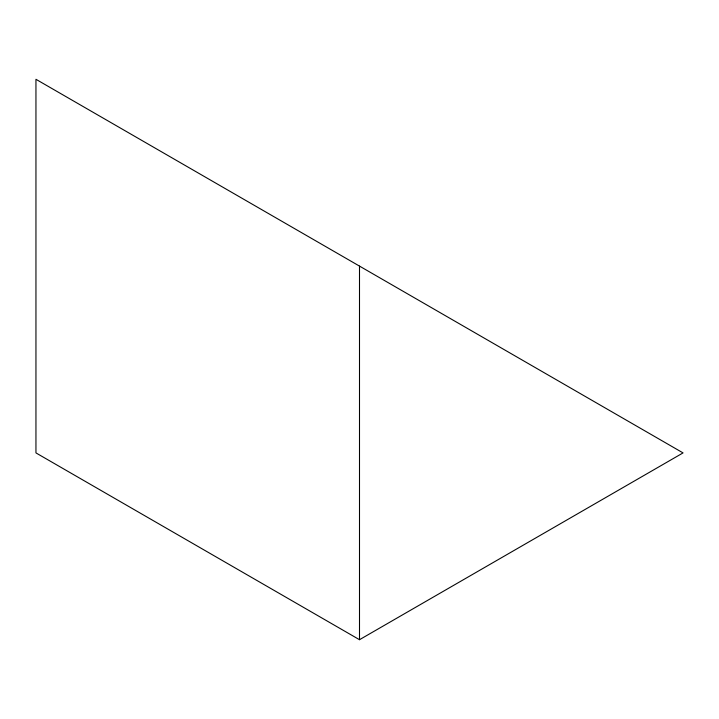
<?xml version="1.0" encoding="UTF-8"?>
<svg xmlns="http://www.w3.org/2000/svg" width="719" height="719" viewBox="0 0 719 719"><rect width="100%" height="100%" fill="white"/><g stroke="black" fill="none" stroke-linecap="round" stroke-linejoin="round"><path stroke-width="1.08" d="M359.5 639.703L683.05 452.907L35.95 79.297L35.95 452.907L359.5 639.703L359.5 266.093"/></g></svg>
